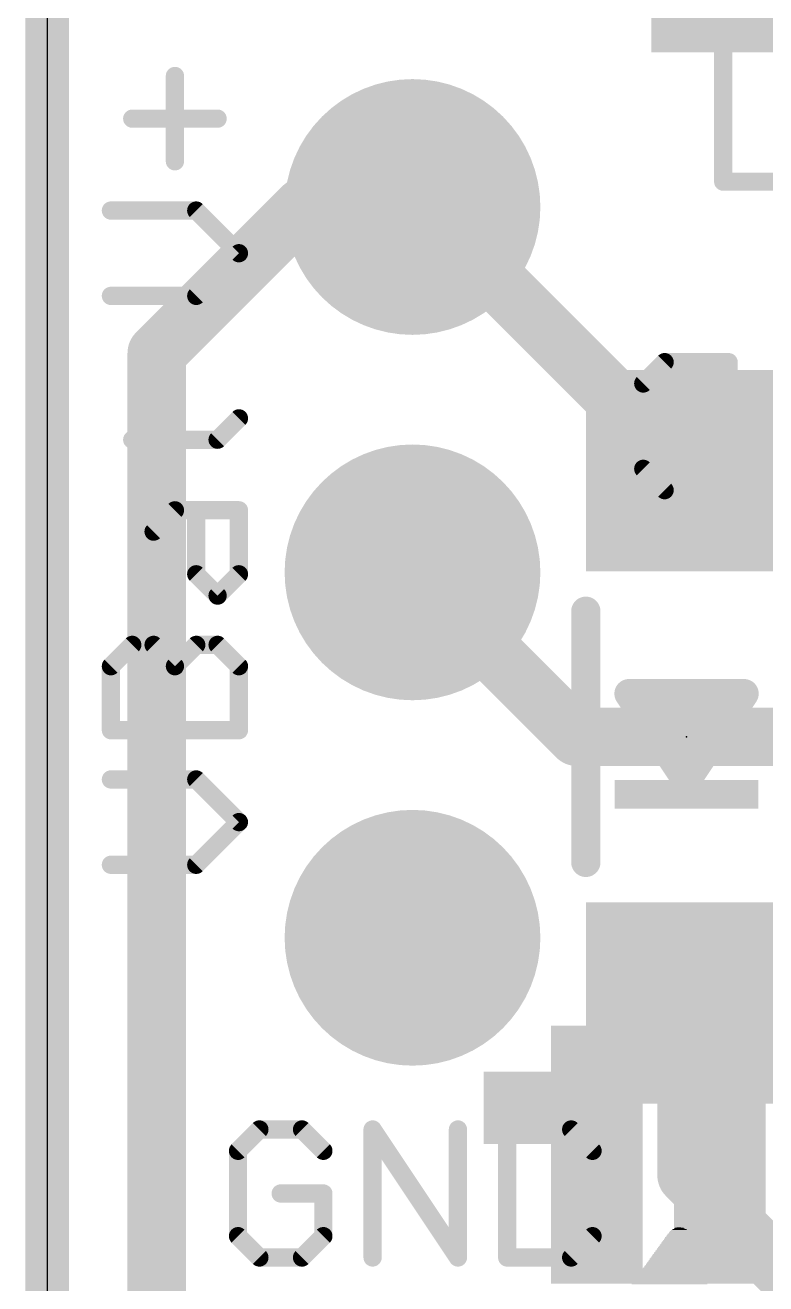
# Model space of a CAD drawing. Extents: x -0.2 to 25.6, y -0.2 to 38.2.
# Drawn here: x -0.15 to 5, y 6.48 to 15.23 of the extents above; entities that cross this region are included whole.
import ezdxf

# ---------------------------------------------------------------- set-up
doc = ezdxf.new("R2010")
doc.units = 0
for name, color, linetype in [('1', 12, 'CONTINUOUS'), ('16', 132, 'CONTINUOUS'), ('17', 110, 'CONTINUOUS'), ('20', 53, 'CONTINUOUS'), ('21', 40, 'CONTINUOUS'), ('22', 6, 'CONTINUOUS'), ('23', 53, 'CONTINUOUS')]:
    doc.layers.add(name, color=color, linetype=linetype)

# ---------------------------------------------------------------- blocks, each defined once
blk = doc.blocks.new('RECT')
blk.add_solid([(-0.5, -0.5), (0.5, -0.5), (-0.5, 0.5), (0.5, 0.5)])
blk = doc.blocks.new('ROUNDP')
at = {"const_width": 0.5}
blk.add_lwpolyline([(0, -0.25, 1), (0, 0.25, 1), (0, -0.25)], format="xyb", dxfattribs=at)

msp = doc.modelspace()

# ---------------------------------------------------------------- linework, layer by layer
at = {"layer": '1'}
for points, const_width in [([(0, 0), (0, 32.512)], 0.3048), ([(1.778, 13.97), (0.762, 12.954)], 0.4064), ([(2.54, 13.97), (1.778, 13.97)], 0.4064), ([(2.54, 13.97), (2.612, 13.97)], 0.4064), ([(2.612, 13.97), (4.445, 12.137)], 0.4064), ([(0.762, 12.954), (0.762, 5.842)], 0.4064), ([(2.54, 11.43), (3.683, 10.287)], 0.4064), ([(3.683, 10.287), (5.207, 10.287)], 0.4064), ([(4.445, 7.239), (4.445, 8.437)], 0.4064), ([(5.914, 5.77), (4.445, 7.239)], 0.4064)]:
    msp.add_lwpolyline(points, dxfattribs=dict(at, const_width=const_width))
at = {"layer": '1', "const_width": 0.2032}
for points in [[(1.778, 14.0716, 1), (1.778, 13.8684)], [(1.8498, 13.8982, 1), (1.7062, 14.0418)], [(2.54, 14.0716, 1), (2.54, 13.8684)], [(2.6838, 14.0418, 1), (2.5402, 13.8982)], [(2.54, 13.8684, 1), (2.54, 14.0716)], [(2.612, 13.8684, 1), (2.612, 14.0716)], [(0.8636, 12.954, 1), (0.6604, 12.954)], [(0.6902, 13.0258, 1), (0.8338, 12.8822)], [(4.3732, 12.0652, 1), (4.5168, 12.2088)], [(2.6118, 11.5018, 1), (2.4682, 11.3582)], [(3.683, 10.3886, 1), (3.683, 10.1854)], [(3.6112, 10.2152, 1), (3.7548, 10.3588)], [(4.5466, 8.437, 1), (4.3434, 8.437)], [(4.5168, 7.3108, 1), (4.3732, 7.1672)], [(4.3434, 7.239, 1), (4.5466, 7.239)]]:
    msp.add_lwpolyline(points, format="xyb", dxfattribs=at)
at = {"layer": '16', "const_width": 0.3048}
msp.add_lwpolyline([(0, 0), (0, 32.512)], dxfattribs=at)
at = {"layer": '20'}
msp.add_line((0, 35.56), (0, 2.54), dxfattribs=at)
at = {"layer": '21'}
for points, const_width in [([(4.7, 14.146), (4.7, 38.146)], 0.127), ([(0.8886, 14.2875), (0.8886, 14.8807)], 0.127), ([(0.592, 14.5841), (1.1852, 14.5841)], 0.127), ([(20.7, 14.146), (4.7, 14.146)], 0.127), ([(1.0369, 13.9452), (0.4437, 13.9452)], 0.127), ([(1.3335, 13.6486), (1.0369, 13.9452)], 0.127), ([(1.0369, 13.352), (1.3335, 13.6486)], 0.127), ([(0.4437, 13.352), (1.0369, 13.352)], 0.127), ([(0.7403, 12.2039), (0.7403, 12.5005)], 0.127), ([(1.1852, 12.3522), (1.3335, 12.5005)], 0.127), ([(0.592, 12.3522), (1.1852, 12.3522)], 0.127), ([(0.7403, 11.7133), (0.8886, 11.8616)], 0.127), ([(0.8886, 11.8616), (1.3335, 11.8616)], 0.127), ([(1.0369, 11.4167), (1.0369, 11.8616)], 0.127), ([(1.3335, 11.8616), (1.3335, 11.4167)], 0.127), ([(0.7403, 11.4167), (0.7403, 11.7133)], 0.127), ([(1.1852, 11.2684), (1.0369, 11.4167)], 0.127), ([(1.3335, 11.4167), (1.1852, 11.2684)], 0.127), ([(3.745, 9.414), (3.745, 11.16)], 0.2032), ([(0.4437, 10.7778), (0.592, 10.9261)], 0.127), ([(0.592, 10.9261), (0.7403, 10.9261)], 0.127), ([(0.7403, 10.9261), (0.8886, 10.7778)], 0.127), ([(0.8886, 10.7778), (1.0369, 10.9261)], 0.127), ([(1.0369, 10.9261), (1.1852, 10.9261)], 0.127), ([(1.1852, 10.9261), (1.3335, 10.7778)], 0.127), ([(0.4437, 10.3329), (0.4437, 10.7778)], 0.127), ([(0.8886, 10.3329), (0.8886, 10.7778)], 0.127), ([(1.3335, 10.7778), (1.3335, 10.3329)], 0.127), ([(4.445, 9.987), (4.045, 10.587)], 0.2032), ([(4.045, 10.587), (4.845, 10.587)], 0.2032), ([(4.845, 10.587), (4.445, 9.987)], 0.2032), ([(4.445, 10.187), (4.245, 10.487)], 0.2032), ([(4.245, 10.487), (4.645, 10.487)], 0.2032), ([(4.645, 10.487), (4.445, 10.187)], 0.2032), ([(4.3275, 10.3632), (4.5625, 10.3632)], 0.2032), ([(1.3335, 10.3329), (0.4437, 10.3329)], 0.127), ([(1.0369, 9.9906), (0.4437, 9.9906)], 0.127), ([(1.3335, 9.694), (1.0369, 9.9906)], 0.127), ([(1.0369, 9.3974), (1.3335, 9.694)], 0.127), ([(0.4437, 9.3974), (1.0369, 9.3974)], 0.127), ([(1.4755, 7.5573), (1.3272, 7.409)], 0.127), ([(1.7721, 7.5573), (1.4755, 7.5573)], 0.127), ([(1.9204, 7.409), (1.7721, 7.5573)], 0.127), ([(2.2627, 6.6675), (2.2627, 7.5573)], 0.127), ([(2.2627, 7.5573), (2.8559, 6.6675)], 0.127), ([(2.8559, 6.6675), (2.8559, 7.5573)], 0.127), ([(3.1983, 7.5573), (3.1983, 6.6675)], 0.127), ([(3.6431, 7.5573), (3.1983, 7.5573)], 0.127), ([(3.7914, 7.409), (3.6431, 7.5573)], 0.127), ([(1.3272, 7.409), (1.3272, 6.8158)], 0.127), ([(3.7914, 6.8158), (3.7914, 7.409)], 0.127), ([(1.9204, 7.1124), (1.6238, 7.1124)], 0.127), ([(1.9204, 6.8158), (1.9204, 7.1124)], 0.127), ([(1.3272, 6.8158), (1.4755, 6.6675)], 0.127), ([(1.7721, 6.6675), (1.9204, 6.8158)], 0.127), ([(3.6431, 6.6675), (3.7914, 6.8158)], 0.127), ([(1.4755, 6.6675), (1.7721, 6.6675)], 0.127), ([(3.1983, 6.6675), (3.6431, 6.6675)], 0.127)]:
    msp.add_lwpolyline(points, dxfattribs=dict(at, const_width=const_width))
for points, const_width in [([(0.9204, 14.8807, 1), (0.8569, 14.8807)], 0.0635), ([(0.592, 14.6158, 1), (0.592, 14.5523)], 0.0635), ([(1.1852, 14.5523, 1), (1.1852, 14.6158)], 0.0635), ([(0.8569, 14.2875, 1), (0.9204, 14.2875)], 0.0635), ([(4.7, 14.1778, 1), (4.7, 14.1143)], 0.0635), ([(4.6683, 14.146, 1), (4.7317, 14.146)], 0.0635), ([(0.4437, 13.9769, 1), (0.4437, 13.9134)], 0.0635), ([(1.0594, 13.9676, 1), (1.0145, 13.9227)], 0.0635), ([(1.0369, 13.9134, 1), (1.0369, 13.9769)], 0.0635), ([(1.356, 13.6261, 1), (1.311, 13.671)], 0.0635), ([(1.311, 13.6261, 1), (1.356, 13.671)], 0.0635), ([(0.4437, 13.3837, 1), (0.4437, 13.3202)], 0.0635), ([(1.0145, 13.3744, 1), (1.0594, 13.3295)], 0.0635), ([(1.0369, 13.3202, 1), (1.0369, 13.3837)], 0.0635), ([(0.7721, 12.5005, 1), (0.7086, 12.5005)], 0.0635), ([(1.356, 12.4781, 1), (1.311, 12.523)], 0.0635), ([(0.592, 12.384, 1), (0.592, 12.3205)], 0.0635), ([(1.1628, 12.3747, 1), (1.2077, 12.3298)], 0.0635), ([(1.1852, 12.3205, 1), (1.1852, 12.384)], 0.0635), ([(0.7086, 12.2039, 1), (0.7721, 12.2039)], 0.0635), ([(0.8886, 11.8933, 1), (0.8886, 11.8298)], 0.0635), ([(0.9111, 11.8391, 1), (0.8662, 11.884)], 0.0635), ([(1.0687, 11.8616, 1), (1.0052, 11.8616)], 0.0635), ([(1.3653, 11.8616, 1), (1.3018, 11.8616)], 0.0635), ([(1.3335, 11.8298, 1), (1.3335, 11.8933)], 0.0635), ([(0.7721, 11.7133, 1), (0.7086, 11.7133)], 0.0635), ([(0.7179, 11.7357, 1), (0.7628, 11.6908)], 0.0635), ([(1.0594, 11.4392, 1), (1.0145, 11.3943)], 0.0635), ([(1.356, 11.3943, 1), (1.311, 11.4392)], 0.0635), ([(0.7086, 11.4167, 1), (0.7721, 11.4167)], 0.0635), ([(1.0052, 11.4167, 1), (1.0687, 11.4167)], 0.0635), ([(1.3018, 11.4167, 1), (1.3653, 11.4167)], 0.0635), ([(1.1628, 11.2909, 1), (1.2077, 11.246)], 0.0635), ([(1.1628, 11.246, 1), (1.2077, 11.2909)], 0.0635), ([(3.7958, 11.16, 1), (3.6942, 11.16)], 0.1016), ([(0.592, 10.9578, 1), (0.592, 10.8943)], 0.0635), ([(0.6145, 10.9036, 1), (0.5696, 10.9485)], 0.0635), ([(0.7628, 10.9485, 1), (0.7179, 10.9036)], 0.0635), ([(0.7403, 10.8943, 1), (0.7403, 10.9578)], 0.0635), ([(1.0369, 10.9578, 1), (1.0369, 10.8943)], 0.0635), ([(1.0594, 10.9036, 1), (1.0145, 10.9485)], 0.0635), ([(1.2077, 10.9485, 1), (1.1628, 10.9036)], 0.0635), ([(1.1852, 10.8943, 1), (1.1852, 10.9578)], 0.0635), ([(0.4755, 10.7778, 1), (0.412, 10.7778)], 0.0635), ([(0.4213, 10.8002, 1), (0.4662, 10.7553)], 0.0635), ([(0.9204, 10.7778, 1), (0.8569, 10.7778)], 0.0635), ([(0.8662, 10.8002, 1), (0.9111, 10.7553)], 0.0635), ([(0.8662, 10.7553, 1), (0.9111, 10.8002)], 0.0635), ([(1.3653, 10.7778, 1), (1.3018, 10.7778)], 0.0635), ([(1.311, 10.7553, 1), (1.356, 10.8002)], 0.0635), ([(4.0873, 10.6152, 1), (4.0027, 10.5588)], 0.1016), ([(4.045, 10.6378, 1), (4.045, 10.5362)], 0.1016), ([(4.8873, 10.5588, 1), (4.8027, 10.6152)], 0.1016), ([(4.845, 10.5362, 1), (4.845, 10.6378)], 0.1016), ([(4.2873, 10.5152, 1), (4.2027, 10.4588)], 0.1016), ([(4.245, 10.5378, 1), (4.245, 10.4362)], 0.1016), ([(4.6873, 10.4588, 1), (4.6027, 10.5152)], 0.1016), ([(4.645, 10.4362, 1), (4.645, 10.5378)], 0.1016), ([(4.3275, 10.414, 1), (4.3275, 10.3124)], 0.1016), ([(4.5625, 10.3124, 1), (4.5625, 10.414)], 0.1016), ([(0.4437, 10.3647, 1), (0.4437, 10.3011)], 0.0635), ([(0.412, 10.3329, 1), (0.4755, 10.3329)], 0.0635), ([(0.8569, 10.3329, 1), (0.9204, 10.3329)], 0.0635), ([(1.3018, 10.3329, 1), (1.3653, 10.3329)], 0.0635), ([(1.3335, 10.3011, 1), (1.3335, 10.3647)], 0.0635), ([(4.4027, 10.2152, 1), (4.4873, 10.1588)], 0.1016), ([(4.4027, 10.1588, 1), (4.4873, 10.2152)], 0.1016), ([(4.4027, 10.0152, 1), (4.4873, 9.9588)], 0.1016), ([(4.4027, 9.9588, 1), (4.4873, 10.0152)], 0.1016), ([(0.4437, 10.0223, 1), (0.4437, 9.9588)], 0.0635), ([(1.0594, 10.013, 1), (1.0145, 9.9681)], 0.0635), ([(1.0369, 9.9588, 1), (1.0369, 10.0223)], 0.0635), ([(1.356, 9.6715, 1), (1.311, 9.7164)], 0.0635), ([(1.311, 9.6715, 1), (1.356, 9.7164)], 0.0635), ([(0.4437, 9.4291, 1), (0.4437, 9.3656)], 0.0635), ([(1.0145, 9.4198, 1), (1.0594, 9.3749)], 0.0635), ([(1.0369, 9.3656, 1), (1.0369, 9.4291)], 0.0635), ([(3.6942, 9.414, 1), (3.7958, 9.414)], 0.1016), ([(1.4755, 7.589, 1), (1.4755, 7.5255)], 0.0635), ([(1.498, 7.5348, 1), (1.4531, 7.5797)], 0.0635), ([(1.7946, 7.5797, 1), (1.7496, 7.5348)], 0.0635), ([(1.7721, 7.5255, 1), (1.7721, 7.589)], 0.0635), ([(2.2945, 7.5573, 1), (2.231, 7.5573)], 0.0635), ([(2.2892, 7.5749, 1), (2.2363, 7.5396)], 0.0635), ([(2.8877, 7.5573, 1), (2.8242, 7.5573)], 0.0635), ([(3.23, 7.5573, 1), (3.1665, 7.5573)], 0.0635), ([(3.1983, 7.589, 1), (3.1983, 7.5255)], 0.0635), ([(3.6656, 7.5797, 1), (3.6207, 7.5348)], 0.0635), ([(3.6431, 7.5255, 1), (3.6431, 7.589)], 0.0635), ([(1.359, 7.409, 1), (1.2955, 7.409)], 0.0635), ([(1.3048, 7.4314, 1), (1.3497, 7.3865)], 0.0635), ([(1.8979, 7.3865, 1), (1.9428, 7.4314)], 0.0635), ([(3.8232, 7.409, 1), (3.7597, 7.409)], 0.0635), ([(3.769, 7.3865, 1), (3.8139, 7.4314)], 0.0635), ([(1.6238, 7.1441, 1), (1.6238, 7.0806)], 0.0635), ([(1.9521, 7.1124, 1), (1.8886, 7.1124)], 0.0635), ([(1.9204, 7.0806, 1), (1.9204, 7.1441)], 0.0635), ([(1.3497, 6.8382, 1), (1.3048, 6.7933)], 0.0635), ([(1.2955, 6.8158, 1), (1.359, 6.8158)], 0.0635), ([(1.8886, 6.8158, 1), (1.9521, 6.8158)], 0.0635), ([(1.9428, 6.7933, 1), (1.8979, 6.8382)], 0.0635), ([(3.7597, 6.8158, 1), (3.8232, 6.8158)], 0.0635), ([(3.8139, 6.7933, 1), (3.769, 6.8382)], 0.0635), ([(1.4755, 6.6993, 1), (1.4755, 6.6358)], 0.0635), ([(1.4531, 6.645, 1), (1.498, 6.69)], 0.0635), ([(1.7496, 6.69, 1), (1.7946, 6.645)], 0.0635), ([(1.7721, 6.6358, 1), (1.7721, 6.6993)], 0.0635), ([(2.231, 6.6675, 1), (2.2945, 6.6675)], 0.0635), ([(2.8242, 6.6675, 1), (2.8877, 6.6675)], 0.0635), ([(2.8295, 6.6499, 1), (2.8823, 6.6851)], 0.0635), ([(3.1665, 6.6675, 1), (3.23, 6.6675)], 0.0635), ([(3.1983, 6.6993, 1), (3.1983, 6.6358)], 0.0635), ([(3.6207, 6.69, 1), (3.6656, 6.645)], 0.0635), ([(3.6431, 6.6358, 1), (3.6431, 6.6993)], 0.0635)]:
    msp.add_lwpolyline(points, format="xyb", dxfattribs=dict(at, const_width=const_width))
at = {"layer": '22', "const_width": 0.127}
for points in [[(4.1442, 12.743), (4.2925, 12.8913)], [(4.2925, 12.8913), (4.7374, 12.8913)], [(4.7374, 12.8913), (4.7374, 12.0015)], [(4.1442, 12.1498), (4.1442, 12.743)], [(4.2925, 12.0015), (4.1442, 12.1498)], [(4.7374, 12.0015), (4.2925, 12.0015)]]:
    msp.add_lwpolyline(points, dxfattribs=at)
at = {"layer": '22', "const_width": 0.0635}
for points in [[(4.2925, 12.923, 1), (4.2925, 12.8595)], [(4.315, 12.8688, 1), (4.2701, 12.9137)], [(4.7691, 12.8913, 1), (4.7056, 12.8913)], [(4.7374, 12.8595, 1), (4.7374, 12.923)], [(4.176, 12.743, 1), (4.1125, 12.743)], [(4.1218, 12.7654, 1), (4.1667, 12.7205)], [(4.1125, 12.1498, 1), (4.176, 12.1498)], [(4.1667, 12.1722, 1), (4.1218, 12.1273)], [(4.2925, 12.0333, 1), (4.2925, 11.9697)], [(4.2701, 11.979, 1), (4.315, 12.024)], [(4.7056, 12.0015, 1), (4.7691, 12.0015)], [(4.7374, 11.9697, 1), (4.7374, 12.0333)]]:
    msp.add_lwpolyline(points, format="xyb", dxfattribs=at)
at = {"layer": '23'}
msp.add_point((4.445, 10.287), dxfattribs=at)

# ---------------------------------------------------------------- block references
at = {"layer": '1', "xscale": 2, "yscale": 1.2}
msp.add_blockref('RECT', (5.2, 15.646), dxfattribs=at)
at = {"layer": '1', "xscale": 1.4, "yscale": 1.4, "rotation": 180}
for p in [(4.445, 12.137), (4.445, 8.437)]:
    msp.add_blockref('RECT', p, dxfattribs=at)
at = {"layer": '17', "xscale": 1.778, "yscale": 1.778}
for p in [(2.54, 13.97), (2.54, 13.97), (2.54, 11.43), (2.54, 11.43), (2.54, 8.89), (2.54, 8.89)]:
    msp.add_blockref('ROUNDP', p, dxfattribs=at)
at = {"layer": '21', "xscale": 0.2, "rotation": 90}
msp.add_blockref('RECT', (4.445, 9.887), dxfattribs=at)
at = {"layer": '21'}
for p, xscale, yscale in [((4.3929, 6.8262), 0.1638, 0.0039), ((4.3948, 6.8301), 0.16, 0.0038), ((4.3948, 6.8339), 0.1524, 0.0038), ((4.3948, 6.8415), 0.1448, 0.0038), ((4.3948, 6.8377), 0.1448, 0.0038), ((4.3948, 6.8453), 0.1371, 0.0038), ((4.3948, 6.8491), 0.1295, 0.0038), ((4.3948, 6.8529), 0.1219, 0.0038), ((4.3948, 6.8567), 0.1143, 0.0038), ((4.3967, 6.8605), 0.1029, 0.0038), ((4.3948, 6.8643), 0.0915, 0.0039), ((4.3948, 6.8682), 0.0762, 0.0038), ((4.3948, 6.872), 0.0609, 0.0038), ((4.391, 6.8758), 0.0305, 0.0038), ((4.3758, 6.7386), 0.2591, 0.0038), ((4.3777, 6.7424), 0.2552, 0.0038), ((4.3796, 6.7462), 0.2514, 0.0038), ((4.3796, 6.7539), 0.2438, 0.0038), ((4.3796, 6.75), 0.2438, 0.0039), ((4.3815, 6.7577), 0.24, 0.0038), ((4.3815, 6.7615), 0.2324, 0.0038), ((4.3834, 6.7691), 0.2286, 0.0038), ((4.3834, 6.7653), 0.2286, 0.0038), ((4.3834, 6.7729), 0.221, 0.0038), ((4.3853, 6.7805), 0.2172, 0.0038), ((4.3853, 6.7767), 0.2172, 0.0038), ((4.3853, 6.7843), 0.2096, 0.0038), ((4.3872, 6.7881), 0.2058, 0.0039), ((4.3872, 6.7958), 0.1981, 0.0038), ((4.3891, 6.792), 0.2019, 0.0038), ((4.3891, 6.7996), 0.1943, 0.0038), ((4.3891, 6.8072), 0.1867, 0.0038), ((4.391, 6.8034), 0.1905, 0.0038), ((4.391, 6.811), 0.1829, 0.0038), ((4.391, 6.8148), 0.1753, 0.0038), ((4.3929, 6.8224), 0.1715, 0.0038), ((4.3929, 6.8186), 0.1715, 0.0038), ((4.3605, 6.651), 0.3505, 0.0038), ((4.3605, 6.6586), 0.3429, 0.0038), ((4.3605, 6.6548), 0.3429, 0.0038), ((4.3624, 6.6624), 0.3391, 0.0038), ((4.3624, 6.6662), 0.3315, 0.0038), ((4.3643, 6.6739), 0.3277, 0.0039), ((4.3643, 6.67), 0.3277, 0.0038), ((4.3643, 6.6777), 0.3201, 0.0038), ((4.3662, 6.6853), 0.3163, 0.0038), ((4.3662, 6.6815), 0.3163, 0.0038), ((4.3663, 6.6891), 0.3086, 0.0038), ((4.3682, 6.6929), 0.3048, 0.0038), ((4.3682, 6.7005), 0.2972, 0.0038), ((4.3701, 6.6967), 0.301, 0.0038), ((4.3701, 6.7043), 0.2934, 0.0038), ((4.37, 6.712), 0.2857, 0.0039), ((4.372, 6.7081), 0.2896, 0.0038), ((4.372, 6.7158), 0.2819, 0.0038), ((4.3739, 6.7196), 0.2781, 0.0038), ((4.3739, 6.7272), 0.2705, 0.0038), ((4.3739, 6.7234), 0.2705, 0.0038), ((4.3758, 6.731), 0.2667, 0.0038), ((4.3777, 6.7348), 0.2629, 0.0038), ((4.3415, 6.5634), 0.442, 0.0038), ((4.3434, 6.5672), 0.4382, 0.0038), ((4.3434, 6.571), 0.4306, 0.0038), ((4.3453, 6.5786), 0.4268, 0.0038), ((4.3453, 6.5748), 0.4268, 0.0038), ((4.3453, 6.5824), 0.4191, 0.0038), ((4.3472, 6.59), 0.4153, 0.0038), ((4.3472, 6.5862), 0.4153, 0.0038), ((4.3472, 6.5938), 0.4076, 0.0038), ((4.3491, 6.5977), 0.4038, 0.0039), ((4.3491, 6.6053), 0.3962, 0.0038), ((4.351, 6.6015), 0.4, 0.0038), ((4.351, 6.6091), 0.3924, 0.0038), ((4.3529, 6.6129), 0.3886, 0.0038), ((4.3529, 6.6205), 0.381, 0.0038), ((4.3529, 6.6167), 0.381, 0.0038), ((4.3548, 6.6243), 0.3772, 0.0038), ((4.3548, 6.6319), 0.3696, 0.0038), ((4.3567, 6.6281), 0.3734, 0.0038), ((4.3567, 6.6358), 0.3657, 0.0039), ((4.3586, 6.6396), 0.3619, 0.0038), ((4.3586, 6.6472), 0.3543, 0.0038), ((4.3586, 6.6434), 0.3543, 0.0038), ((4.3262, 6.4834), 0.5257, 0.0039), ((4.3262, 6.4872), 0.5181, 0.0038), ((4.3281, 6.491), 0.5143, 0.0038), ((4.3281, 6.4986), 0.5067, 0.0038), ((4.33, 6.4948), 0.5105, 0.0038), ((4.33, 6.5024), 0.5029, 0.0038), ((4.33, 6.51), 0.4953, 0.0038), ((4.3319, 6.5062), 0.4991, 0.0038), ((4.3319, 6.5138), 0.4915, 0.0038), ((4.3338, 6.5176), 0.4877, 0.0038), ((4.3338, 6.5253), 0.4801, 0.0038), ((4.3338, 6.5215), 0.4801, 0.0039), ((4.3358, 6.5291), 0.4762, 0.0038), ((4.3358, 6.5367), 0.4686, 0.0038), ((4.3377, 6.5329), 0.4724, 0.0038), ((4.3377, 6.5405), 0.4648, 0.0038), ((4.3396, 6.5443), 0.461, 0.0038), ((4.3396, 6.5519), 0.4534, 0.0038), ((4.3396, 6.5481), 0.4534, 0.0038), ((4.3415, 6.5557), 0.4496, 0.0038), ((4.3415, 6.5596), 0.442, 0.0039)]:
    msp.add_blockref('RECT', p, dxfattribs=dict(at, xscale=xscale, yscale=yscale))
at = {"layer": '22', "rotation": 180}
for p, xscale, yscale in [((4.6769, 8.7224), 0.637, 0.0167), ((4.6769, 8.7056), 0.637, 0.0168), ((4.6769, 8.6889), 0.637, 0.0167), ((4.6769, 8.6721), 0.637, 0.0168), ((4.6769, 8.6553), 0.637, 0.0168), ((4.6769, 8.6386), 0.637, 0.0167), ((4.6769, 8.6218), 0.637, 0.0168), ((4.6769, 8.605), 0.637, 0.0168), ((4.6769, 8.5883), 0.637, 0.0167), ((4.6769, 8.5715), 0.637, 0.0168), ((4.6769, 8.5547), 0.637, 0.0168), ((4.6769, 8.538), 0.637, 0.0167), ((4.6769, 8.5212), 0.637, 0.0168), ((4.6769, 8.5044), 0.637, 0.0168), ((4.6769, 8.4877), 0.637, 0.0167), ((4.6769, 8.4709), 0.637, 0.0168), ((4.6769, 8.4542), 0.637, 0.0167), ((4.6769, 8.4374), 0.637, 0.0168), ((4.6769, 8.4206), 0.637, 0.0168), ((4.6769, 8.4039), 0.637, 0.0167), ((4.6769, 8.3871), 0.637, 0.0168), ((4.6769, 8.3703), 0.637, 0.0168), ((4.6769, 8.3536), 0.637, 0.0167), ((4.6769, 8.3368), 0.637, 0.0168), ((4.6769, 8.32), 0.637, 0.0168), ((3.822, 8.2698), 0.6371, 0.0167), ((3.822, 8.253), 0.6371, 0.0168), ((3.822, 8.2362), 0.6371, 0.0168), ((3.822, 8.2195), 0.6371, 0.0167), ((4.6769, 8.3033), 0.637, 0.0167), ((4.6769, 8.2865), 0.637, 0.0168), ((4.6769, 8.2698), 0.637, 0.0167), ((3.822, 8.2027), 0.6371, 0.0168), ((3.822, 8.1859), 0.6371, 0.0168), ((3.822, 8.1692), 0.6371, 0.0167), ((3.822, 8.1524), 0.6371, 0.0168), ((3.822, 8.1356), 0.6371, 0.0168), ((3.822, 8.1189), 0.6371, 0.0167), ((3.822, 8.1021), 0.6371, 0.0168), ((3.822, 8.0853), 0.6371, 0.0168), ((3.822, 8.0686), 0.6371, 0.0167), ((3.822, 8.0518), 0.6371, 0.0168), ((3.822, 8.0351), 0.6371, 0.0167), ((3.822, 8.0183), 0.6371, 0.0168), ((3.822, 8.0015), 0.6371, 0.0168), ((3.822, 7.9848), 0.6371, 0.0167), ((3.822, 7.968), 0.6371, 0.0168), ((3.5873, 7.9512), 1.1065, 0.0168), ((3.5873, 7.9345), 1.1065, 0.0167), ((3.5873, 7.9177), 1.1065, 0.0168), ((3.5873, 7.9009), 1.1065, 0.0168), ((3.5873, 7.8841), 1.1065, 0.0167), ((3.5873, 7.8674), 1.1065, 0.0168), ((4.6769, 7.9512), 0.637, 0.0168), ((4.6769, 7.9345), 0.637, 0.0167), ((4.6769, 7.9177), 0.637, 0.0168), ((4.6769, 7.9009), 0.637, 0.0168), ((4.6769, 7.8841), 0.637, 0.0167), ((4.6769, 7.8674), 0.637, 0.0168), ((3.5873, 7.8507), 1.1065, 0.0167), ((3.5873, 7.8339), 1.1065, 0.0168), ((3.5873, 7.8171), 1.1065, 0.0168), ((3.5873, 7.8004), 1.1065, 0.0167), ((3.5873, 7.7836), 1.1065, 0.0168), ((4.6769, 7.8507), 0.637, 0.0167), ((4.6769, 7.8339), 0.637, 0.0168), ((4.6769, 7.8171), 0.637, 0.0168), ((4.6769, 7.8004), 0.637, 0.0167), ((4.6769, 7.7836), 0.637, 0.0168), ((3.5873, 7.7668), 1.1065, 0.0168), ((3.5873, 7.7501), 1.1065, 0.0167), ((3.5873, 7.7333), 1.1065, 0.0168), ((3.5873, 7.7165), 1.1065, 0.0168), ((3.5873, 7.6998), 1.1065, 0.0167), ((4.6769, 7.7668), 0.637, 0.0168), ((4.6769, 7.7501), 0.637, 0.0167), ((4.6769, 7.7333), 0.637, 0.0168), ((4.6769, 7.7165), 0.637, 0.0168), ((4.6769, 7.6998), 0.637, 0.0167), ((3.5873, 7.683), 1.1065, 0.0168), ((3.5873, 7.6662), 1.1065, 0.0168), ((3.5873, 7.6495), 1.1065, 0.0167), ((3.5873, 7.6327), 1.1065, 0.0168), ((3.5873, 7.616), 1.1065, 0.0167), ((4.6769, 7.683), 0.637, 0.0168), ((4.6769, 7.6662), 0.637, 0.0168), ((4.6769, 7.6495), 0.637, 0.0167), ((4.6769, 7.6327), 0.637, 0.0168), ((4.6769, 7.616), 0.637, 0.0167), ((3.5873, 7.5992), 1.1065, 0.0168), ((3.5873, 7.5824), 1.1065, 0.0168), ((3.5873, 7.5657), 1.1065, 0.0167), ((3.5873, 7.5489), 1.1065, 0.0168), ((3.5873, 7.5321), 1.1065, 0.0168), ((4.6769, 7.5992), 0.637, 0.0168), ((4.6769, 7.5824), 0.637, 0.0168), ((4.6769, 7.5657), 0.637, 0.0167), ((4.6769, 7.5489), 0.637, 0.0168), ((4.6769, 7.5321), 0.637, 0.0168), ((3.5873, 7.5154), 1.1065, 0.0167), ((3.5873, 7.4986), 1.1065, 0.0168), ((3.5873, 7.4818), 1.1065, 0.0168), ((3.5873, 7.4651), 1.1065, 0.0167), ((3.822, 7.4483), 0.6371, 0.0168), ((3.822, 7.4316), 0.6371, 0.0167), ((4.6769, 7.5154), 0.637, 0.0167), ((4.6769, 7.4986), 0.637, 0.0168), ((4.6769, 7.4818), 0.637, 0.0168), ((4.6769, 7.4651), 0.637, 0.0167), ((4.6769, 7.4483), 0.637, 0.0168), ((4.6769, 7.4316), 0.637, 0.0167), ((3.822, 7.4148), 0.6371, 0.0168), ((3.822, 7.398), 0.6371, 0.0168), ((3.822, 7.3813), 0.6371, 0.0167), ((3.822, 7.3645), 0.6371, 0.0168), ((3.822, 7.3477), 0.6371, 0.0168), ((4.6769, 7.4148), 0.637, 0.0168), ((4.6769, 7.398), 0.637, 0.0168), ((4.6769, 7.3813), 0.637, 0.0167), ((4.6769, 7.3645), 0.637, 0.0168), ((4.6769, 7.3477), 0.637, 0.0168), ((3.822, 7.331), 0.6371, 0.0167), ((3.822, 7.3142), 0.6371, 0.0168), ((3.822, 7.2974), 0.6371, 0.0168), ((3.822, 7.2807), 0.6371, 0.0167), ((3.822, 7.2639), 0.6371, 0.0168), ((4.6769, 7.331), 0.637, 0.0167), ((4.6769, 7.3142), 0.637, 0.0168), ((4.6769, 7.2974), 0.637, 0.0168), ((4.6769, 7.2807), 0.637, 0.0167), ((4.6769, 7.2639), 0.637, 0.0168), ((3.822, 7.2471), 0.6371, 0.0168), ((3.822, 7.2304), 0.6371, 0.0167), ((3.822, 7.2136), 0.6371, 0.0168), ((3.822, 7.1969), 0.6371, 0.0167), ((3.822, 7.1801), 0.6371, 0.0168), ((4.6769, 7.2471), 0.637, 0.0168), ((4.6769, 7.2304), 0.637, 0.0167), ((4.6769, 7.2136), 0.637, 0.0168), ((4.6769, 7.1969), 0.637, 0.0167), ((4.6769, 7.1801), 0.637, 0.0168), ((3.822, 7.1633), 0.6371, 0.0168), ((3.822, 7.1466), 0.6371, 0.0167), ((3.822, 7.1298), 0.6371, 0.0168), ((3.822, 7.113), 0.6371, 0.0168), ((3.822, 7.0963), 0.6371, 0.0167), ((3.822, 7.0795), 0.6371, 0.0168), ((4.6769, 7.1633), 0.637, 0.0168), ((4.6769, 7.1466), 0.637, 0.0167), ((4.6769, 7.1298), 0.637, 0.0168), ((4.6769, 7.113), 0.637, 0.0168), ((4.6769, 7.0963), 0.637, 0.0167), ((4.6769, 7.0795), 0.637, 0.0168), ((3.822, 7.0627), 0.6371, 0.0168), ((3.822, 7.046), 0.6371, 0.0167), ((3.822, 7.0292), 0.6371, 0.0168), ((3.822, 7.0125), 0.6371, 0.0167), ((3.822, 6.9957), 0.6371, 0.0168), ((4.6769, 7.0627), 0.637, 0.0168), ((4.6769, 7.046), 0.637, 0.0167), ((4.6769, 7.0292), 0.637, 0.0168), ((4.6769, 7.0125), 0.637, 0.0167), ((4.6769, 6.9957), 0.637, 0.0168), ((3.822, 6.9789), 0.6371, 0.0168), ((3.822, 6.9622), 0.6371, 0.0167), ((3.822, 6.9454), 0.6371, 0.0168), ((3.822, 6.9286), 0.6371, 0.0168), ((3.822, 6.9119), 0.6371, 0.0167), ((4.6769, 6.9789), 0.637, 0.0168), ((4.6769, 6.9622), 0.637, 0.0167), ((4.6769, 6.9454), 0.637, 0.0168), ((4.6769, 6.9286), 0.637, 0.0168), ((4.6769, 6.9119), 0.637, 0.0167), ((3.822, 6.8951), 0.6371, 0.0168), ((3.822, 6.8783), 0.6371, 0.0168), ((3.822, 6.8616), 0.6371, 0.0167), ((3.822, 6.8448), 0.6371, 0.0168), ((3.822, 6.828), 0.6371, 0.0168), ((4.6769, 6.8951), 0.637, 0.0168), ((4.6769, 6.8783), 0.637, 0.0168), ((4.6769, 6.8616), 0.637, 0.0167), ((4.6769, 6.8448), 0.637, 0.0168), ((4.6769, 6.828), 0.637, 0.0168), ((3.822, 6.8113), 0.6371, 0.0167), ((3.822, 6.7945), 0.6371, 0.0168), ((3.822, 6.7778), 0.6371, 0.0167), ((3.822, 6.761), 0.6371, 0.0168), ((3.822, 6.7442), 0.6371, 0.0168), ((4.6769, 6.8113), 0.637, 0.0167), ((4.6769, 6.7945), 0.637, 0.0168), ((4.6769, 6.7778), 0.637, 0.0167), ((4.6769, 6.761), 0.637, 0.0168), ((4.6769, 6.7442), 0.637, 0.0168), ((3.822, 6.7275), 0.6371, 0.0167), ((3.822, 6.7107), 0.6371, 0.0168), ((3.822, 6.6939), 0.6371, 0.0168), ((3.822, 6.6772), 0.6371, 0.0167), ((3.822, 6.6604), 0.6371, 0.0168), ((3.822, 6.6436), 0.6371, 0.0168), ((4.6769, 6.7275), 0.637, 0.0167), ((4.6769, 6.7107), 0.637, 0.0168), ((4.6769, 6.6939), 0.637, 0.0168), ((4.6769, 6.6772), 0.637, 0.0167), ((4.6769, 6.6604), 0.637, 0.0168), ((4.6769, 6.6436), 0.637, 0.0168), ((3.822, 6.6269), 0.6371, 0.0167), ((3.822, 6.6101), 0.6371, 0.0168), ((3.822, 6.5934), 0.6371, 0.0167), ((3.822, 6.5766), 0.6371, 0.0168), ((3.822, 6.5598), 0.6371, 0.0168), ((4.6769, 6.6269), 0.637, 0.0167), ((4.6769, 6.6101), 0.637, 0.0168), ((4.6769, 6.5934), 0.637, 0.0167), ((4.6769, 6.5766), 0.637, 0.0168), ((4.6769, 6.5598), 0.637, 0.0168), ((3.822, 6.5431), 0.6371, 0.0167), ((3.822, 6.5263), 0.6371, 0.0168), ((3.822, 6.5095), 0.6371, 0.0168), ((3.822, 6.4928), 0.6371, 0.0167), ((4.6769, 6.5431), 0.637, 0.0167), ((4.6769, 6.5263), 0.637, 0.0168), ((4.6769, 6.5095), 0.637, 0.0168), ((4.6769, 6.4928), 0.637, 0.0167)]:
    msp.add_blockref('RECT', p, dxfattribs=dict(at, xscale=xscale, yscale=yscale))

doc.saveas('drawing.dxf')
